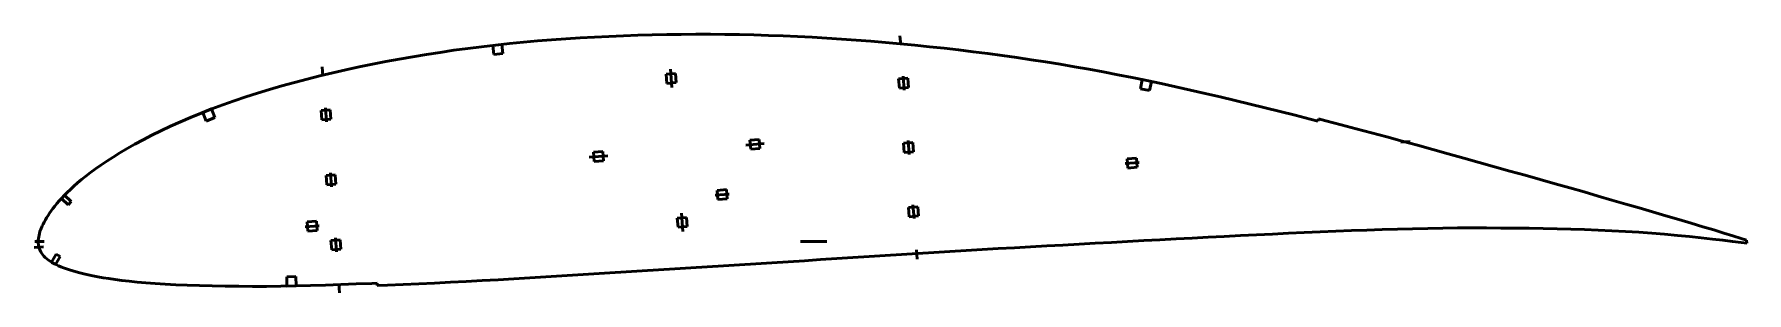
# Model space of a CAD drawing. Header units: metres. Extents: x -278 to 463, y -22 to 89.
import ezdxf

# ---------------------------------------------------------------- set-up
doc = ezdxf.new("R2010")
doc.units = ezdxf.units.M
for name, color, linetype, lineweight in [('FoilLayer', 1, 'Continuous', 50), ('StringerLayer', 1, 'Continuous', 50), ('SubLayer', 1, 'Continuous', 50)]:
    doc.layers.add(name, color=color, linetype=linetype, lineweight=lineweight)

msp = doc.modelspace()

# ---------------------------------------------------------------- linework, layer by layer
at = {"layer": 'FoilLayer'}
for p, q in [((-23.07, 88.84), (-29.31, 88.57)), ((-16.83, 89.05), (-23.07, 88.84)), ((-10.57, 89.22), (-16.83, 89.05)), ((-4.3, 89.35), (-10.57, 89.22)), ((1.98, 89.44), (-4.3, 89.35)), ((8.25, 89.48), (1.98, 89.44)), ((14.52, 89.47), (8.25, 89.48)), ((20.8, 89.42), (14.52, 89.47)), ((27.08, 89.33), (20.8, 89.42)), ((33.36, 89.18), (27.08, 89.33)), ((39.65, 89), (33.36, 89.18)), ((45.95, 88.77), (39.65, 89)), ((-102.25, 81.69), (-108.18, 80.78)), ((-96.3, 82.56), (-102.25, 81.69)), ((-90.33, 83.37), (-96.3, 82.56)), ((-84.34, 84.12), (-90.33, 83.37)), ((-78.34, 84.83), (-84.34, 84.12)), ((-72.33, 85.48), (-78.34, 84.83)), ((-66.29, 86.06), (-72.33, 85.48)), ((-60.22, 86.59), (-66.29, 86.06)), ((-54.1, 87.08), (-60.22, 86.59)), ((-47.94, 87.52), (-54.1, 87.08)), ((-41.75, 87.91), (-47.94, 87.52)), ((-35.54, 88.27), (-41.75, 87.91)), ((-29.31, 88.57), (-35.54, 88.27)), ((52.25, 88.5), (45.95, 88.77)), ((58.56, 88.18), (52.25, 88.5)), ((64.88, 87.82), (58.56, 88.18)), ((71.2, 87.41), (64.88, 87.82)), ((77.53, 86.97), (71.2, 87.41)), ((83.87, 86.48), (77.53, 86.97)), ((90.21, 85.96), (83.87, 86.48)), ((96.55, 85.39), (90.21, 85.96)), ((102.9, 84.79), (96.55, 85.39)), ((109.23, 84.14), (102.9, 84.79)), ((115.54, 83.47), (109.23, 84.14)), ((121.84, 82.75), (115.54, 83.47)), ((128.13, 81.98), (121.84, 82.75)), ((134.4, 81.18), (128.13, 81.98)), ((-143, 74.18), (-148.65, 72.9)), ((-137.31, 75.42), (-143, 74.18)), ((-131.57, 76.59), (-137.31, 75.42)), ((-125.78, 77.72), (-131.57, 76.59)), ((-119.95, 78.79), (-125.78, 77.72)), ((-114.08, 79.81), (-119.95, 78.79)), ((-108.18, 80.78), (-114.08, 79.81)), ((140.67, 80.33), (134.4, 81.18)), ((146.94, 79.44), (140.67, 80.33)), ((153.19, 78.51), (146.94, 79.44)), ((159.44, 77.54), (153.19, 78.51)), ((165.68, 76.53), (159.44, 77.54)), ((171.91, 75.47), (165.68, 76.53)), ((178.13, 74.37), (171.91, 75.47)), ((184.37, 73.22), (178.13, 74.37)), ((-170.7, 67.2), (-176.02, 65.67)), ((-165.28, 68.69), (-170.7, 67.2)), ((-159.78, 70.15), (-165.28, 68.69)), ((-154.23, 71.55), (-159.78, 70.15)), ((-148.65, 72.9), (-154.23, 71.55)), ((190.61, 72.02), (184.37, 73.22)), ((196.87, 70.78), (190.61, 72.02)), ((203.14, 69.5), (196.87, 70.78)), ((209.42, 68.18), (203.14, 69.5)), ((215.73, 66.8), (209.42, 68.18)), ((222.06, 65.39), (215.73, 66.8)), ((-191.31, 60.8), (-196.19, 59.07)), ((-186.33, 62.47), (-191.31, 60.8)), ((-181.23, 64.09), (-186.33, 62.47)), ((-176.02, 65.67), (-181.23, 64.09)), ((228.44, 63.92), (222.06, 65.39)), ((234.87, 62.42), (228.44, 63.92)), ((241.34, 60.88), (234.87, 62.42)), ((247.83, 59.33), (241.34, 60.88)), ((254.33, 57.75), (247.83, 59.33)), ((-210.16, 53.6), (-214.57, 51.7)), ((-205.62, 55.46), (-210.16, 53.6)), ((-200.96, 57.29), (-205.62, 55.46)), ((-196.19, 59.07), (-200.96, 57.29)), ((260.82, 56.14), (254.33, 57.75)), ((267.32, 54.51), (260.82, 56.14)), ((273.84, 52.85), (267.32, 54.51)), ((277.12, 52), (273.84, 52.85)), ((277.39, 53.02), (277.12, 52)), ((280.63, 52.18), (277.39, 53.02)), ((287.18, 50.47), (280.63, 52.18)), ((-226.89, 45.88), (-230.65, 43.95)), ((-222.95, 47.83), (-226.89, 45.88)), ((-218.83, 49.77), (-222.95, 47.83)), ((-214.57, 51.7), (-218.83, 49.77)), ((293.75, 48.74), (287.18, 50.47)), ((300.32, 46.98), (293.75, 48.74)), ((306.91, 45.21), (300.32, 46.98)), ((313.53, 43.41), (306.91, 45.21)), ((-240.7, 38.33), (-243.63, 36.52)), ((-237.56, 40.17), (-240.7, 38.33)), ((-234.21, 42.05), (-237.56, 40.17)), ((-230.65, 43.95), (-234.21, 42.05)), ((320.17, 41.59), (313.53, 43.41)), ((326.83, 39.76), (320.17, 41.59)), ((333.49, 37.91), (326.83, 39.76)), ((340.16, 36.06), (333.49, 37.91)), ((-253.47, 29.78), (-255.49, 28.23)), ((-251.28, 31.38), (-253.47, 29.78)), ((-248.92, 33.04), (-251.28, 31.38)), ((-246.37, 34.75), (-248.92, 33.04)), ((-243.63, 36.52), (-246.37, 34.75)), ((346.82, 34.2), (340.16, 36.06)), ((353.49, 32.33), (346.82, 34.2)), ((360.13, 30.47), (353.49, 32.33)), ((366.73, 28.62), (360.13, 30.47)), ((-262.11, 22.56), (-263.46, 21.25)), ((-260.65, 23.91), (-262.11, 22.56)), ((-259.07, 25.31), (-260.65, 23.91)), ((-257.35, 26.75), (-259.07, 25.31)), ((-255.49, 28.23), (-257.35, 26.75)), ((373.25, 26.79), (366.73, 28.62)), ((379.67, 24.98), (373.25, 26.79)), ((385.97, 23.21), (379.67, 24.98)), ((392.17, 21.44), (385.97, 23.21)), ((-268.81, 15.36), (-269.64, 14.29)), ((-267.91, 16.46), (-268.81, 15.36)), ((-266.92, 17.6), (-267.91, 16.46)), ((-265.86, 18.78), (-266.92, 17.6)), ((-264.71, 19.99), (-265.86, 18.78)), ((-263.46, 21.25), (-264.71, 19.99)), ((398.26, 19.69), (392.17, 21.44)), ((404.26, 17.93), (398.26, 19.69)), ((410.19, 16.2), (404.26, 17.93)), ((416.03, 14.53), (410.19, 16.2)), ((-273.88, 7.6), (-274.27, 6.76)), ((-273.42, 8.46), (-273.88, 7.6)), ((-272.92, 9.36), (-273.42, 8.46)), ((-272.37, 10.31), (-272.92, 9.36)), ((-271.77, 11.26), (-272.37, 10.31)), ((-271.12, 12.24), (-271.77, 11.26)), ((-270.41, 13.25), (-271.12, 12.24)), ((-269.64, 14.29), (-270.41, 13.25)), ((421.83, 12.84), (416.03, 14.53)), ((427.58, 11.14), (421.83, 12.84)), ((433.16, 9.49), (427.58, 11.14)), ((438.5, 7.9), (433.16, 9.49)), ((443.54, 6.41), (438.5, 7.9)), ((-275.97, 0.65), (-276, -0.05)), ((-275.9, 1.34), (-275.97, 0.65)), ((-275.79, 2.06), (-275.9, 1.34)), ((-275.65, 2.81), (-275.79, 2.06)), ((-275.47, 3.56), (-275.65, 2.81)), ((-275.24, 4.3), (-275.47, 3.56)), ((-274.96, 5.07), (-275.24, 4.3)), ((-274.63, 5.91), (-274.96, 5.07)), ((-274.27, 6.76), (-274.63, 5.91)), ((187.88, -0.33), (194.87, 0.05)), ((194.87, 0.05), (201.86, 0.42)), ((201.86, 0.42), (208.84, 0.79)), ((208.84, 0.79), (215.82, 1.17)), ((215.82, 1.17), (222.79, 1.54)), ((222.79, 1.54), (229.74, 1.91)), ((229.74, 1.91), (236.67, 2.26)), ((236.67, 2.26), (243.61, 2.6)), ((243.61, 2.6), (250.56, 2.94)), ((250.56, 2.94), (257.5, 3.27)), ((257.5, 3.27), (264.4, 3.6)), ((264.4, 3.6), (271.26, 3.92)), ((271.26, 3.92), (278.07, 4.22)), ((278.07, 4.22), (284.85, 4.49)), ((284.85, 4.49), (291.6, 4.76)), ((291.6, 4.76), (298.29, 5.01)), ((298.29, 5.01), (304.91, 5.22)), ((304.91, 5.22), (311.49, 5.39)), ((311.49, 5.39), (318.07, 5.53)), ((318.07, 5.53), (324.61, 5.65)), ((324.61, 5.65), (331.1, 5.78)), ((331.1, 5.78), (337.47, 5.9)), ((337.47, 5.9), (343.72, 5.94)), ((343.72, 5.94), (349.95, 5.91)), ((349.95, 5.91), (356.18, 5.88)), ((356.18, 5.88), (362.34, 5.86)), ((362.34, 5.86), (368.43, 5.79)), ((368.43, 5.79), (374.49, 5.66)), ((374.49, 5.66), (380.53, 5.52)), ((380.53, 5.52), (386.51, 5.41)), ((386.51, 5.41), (392.41, 5.26)), ((392.41, 5.26), (398.28, 5.01)), ((398.28, 5.01), (404.2, 4.71)), ((404.2, 4.71), (410.08, 4.41)), ((410.08, 4.41), (415.81, 4.09)), ((415.81, 4.09), (421.43, 3.66)), ((421.43, 3.66), (427.02, 3.17)), ((427.02, 3.17), (432.51, 2.65)), ((432.51, 2.65), (437.81, 2.15)), ((437.81, 2.15), (442.86, 1.62)), ((442.86, 1.62), (447.64, 1.09)), ((448.23, 5.02), (443.54, 6.41)), ((447.64, 1.09), (452.13, 0.6)), ((452.53, 3.72), (448.23, 5.02)), ((452.13, 0.6), (456.29, 0.11)), ((456.46, 2.5), (452.53, 3.72)), ((456.29, 0.11), (460.13, -0.35)), ((460.1, 1.41), (456.46, 2.5)), ((462.36, 0.68), (460.1, 1.41)), ((462.51, -0.66), (462.36, 0.68)), ((-276, -0.05), (-275.99, -0.67)), ((-275.99, -0.67), (-275.95, -1.3)), ((-275.95, -1.3), (-275.85, -1.93)), ((-275.85, -1.93), (-275.69, -2.57)), ((-275.69, -2.57), (-275.48, -3.2)), ((-275.48, -3.2), (-275.21, -3.84)), ((-275.21, -3.84), (-274.88, -4.46)), ((-274.88, -4.46), (-274.5, -5.07)), ((-274.5, -5.07), (-274.05, -5.66)), ((-274.05, -5.66), (-273.54, -6.25)), ((-273.54, -6.25), (-272.96, -6.83)), ((-272.96, -6.83), (-272.32, -7.39)), ((-272.32, -7.39), (-271.63, -7.93)), ((62.16, -7.78), (69.16, -7.34)), ((69.16, -7.34), (76.17, -6.89)), ((76.17, -6.89), (83.17, -6.44)), ((83.17, -6.44), (90.16, -5.99)), ((90.16, -5.99), (97.15, -5.55)), ((97.15, -5.55), (104.13, -5.11)), ((104.13, -5.11), (111.11, -4.69)), ((111.11, -4.69), (118.09, -4.26)), ((118.09, -4.26), (125.06, -3.84)), ((125.06, -3.84), (132.02, -3.43)), ((132.02, -3.43), (138.98, -3.03)), ((138.98, -3.03), (145.94, -2.64)), ((145.94, -2.64), (152.91, -2.26)), ((152.91, -2.26), (159.9, -1.88)), ((159.9, -1.88), (166.9, -1.49)), ((166.9, -1.49), (173.89, -1.11)), ((173.89, -1.11), (180.89, -0.72)), ((180.89, -0.72), (187.88, -0.33)), ((460.13, -0.35), (462.51, -0.66)), ((-271.63, -7.93), (-270.88, -8.46)), ((-270.88, -8.46), (-270.07, -8.97)), ((-270.07, -8.97), (-269.2, -9.47)), ((-269.2, -9.47), (-268.26, -9.94)), ((-268.26, -9.94), (-267.25, -10.4)), ((-267.25, -10.4), (-266.17, -10.86)), ((-266.17, -10.86), (-265.01, -11.3)), ((-265.01, -11.3), (-263.77, -11.75)), ((-263.77, -11.75), (-262.45, -12.19)), ((-262.45, -12.19), (-261.05, -12.63)), ((-261.05, -12.63), (-259.56, -13.06)), ((-259.56, -13.06), (-257.97, -13.5)), ((-257.97, -13.5), (-256.26, -13.92)), ((-256.26, -13.92), (-254.42, -14.33)), ((-254.42, -14.33), (-252.44, -14.75)), ((-252.44, -14.75), (-250.3, -15.16)), ((-49.72, -14.81), (-42.78, -14.38)), ((-42.78, -14.38), (-35.82, -13.95)), ((-35.82, -13.95), (-28.86, -13.52)), ((-28.86, -13.52), (-21.88, -13.07)), ((-21.88, -13.07), (-14.88, -12.63)), ((-14.88, -12.63), (-7.88, -12.18)), ((-7.88, -12.18), (-0.87, -11.74)), ((-0.87, -11.74), (6.13, -11.31)), ((6.13, -11.31), (13.14, -10.87)), ((13.14, -10.87), (20.14, -10.44)), ((20.14, -10.44), (27.14, -9.99)), ((27.14, -9.99), (34.14, -9.54)), ((34.14, -9.54), (41.15, -9.1)), ((41.15, -9.1), (48.15, -8.66)), ((48.15, -8.66), (55.16, -8.22)), ((55.16, -8.22), (62.16, -7.78)), ((-250.3, -15.16), (-247.99, -15.57)), ((-247.99, -15.57), (-245.49, -15.98)), ((-245.49, -15.98), (-242.8, -16.38)), ((-242.8, -16.38), (-239.88, -16.76)), ((-239.88, -16.76), (-236.72, -17.13)), ((-236.72, -17.13), (-233.27, -17.46)), ((-233.27, -17.46), (-229.53, -17.78)), ((-229.53, -17.78), (-225.49, -18.09)), ((-225.49, -18.09), (-221.15, -18.37)), ((-221.15, -18.37), (-216.51, -18.61)), ((-216.51, -18.61), (-211.58, -18.82)), ((-211.58, -18.82), (-206.36, -18.99)), ((-206.36, -18.99), (-200.87, -19.12)), ((-200.87, -19.12), (-195.17, -19.22)), ((-195.17, -19.22), (-189.31, -19.29)), ((-189.31, -19.29), (-183.34, -19.32)), ((-183.34, -19.32), (-177.27, -19.3)), ((-177.27, -19.3), (-171.09, -19.22)), ((-171.09, -19.22), (-164.78, -19.09)), ((-164.78, -19.09), (-158.36, -18.93)), ((-158.36, -18.93), (-151.85, -18.74)), ((-151.85, -18.74), (-145.25, -18.53)), ((-145.25, -18.53), (-138.57, -18.28)), ((-138.57, -18.28), (-131.82, -18.02)), ((-131.82, -18.02), (-129.56, -17.94)), ((-129.56, -17.94), (-129.52, -18.98)), ((-129.52, -18.98), (-125, -18.81)), ((-125, -18.81), (-118.22, -18.53)), ((-118.22, -18.53), (-111.45, -18.23)), ((-111.45, -18.23), (-104.66, -17.91)), ((-104.66, -17.91), (-97.83, -17.56)), ((-97.83, -17.56), (-90.98, -17.2)), ((-90.98, -17.2), (-84.11, -16.84)), ((-84.11, -16.84), (-77.25, -16.47)), ((-77.25, -16.47), (-70.4, -16.08)), ((-70.4, -16.08), (-63.54, -15.67)), ((-63.54, -15.67), (-56.65, -15.24)), ((-56.65, -15.24), (-49.72, -14.81))]:
    msp.add_line(p, q, dxfattribs=at)
at = {"layer": 'StringerLayer'}
for p, q in [((-75.55, 85.13), (-79.53, 84.7)), ((-79.53, 84.7), (-79.1, 80.72)), ((-75.12, 81.15), (-75.55, 85.13)), ((-79.1, 80.72), (-75.12, 81.15)), ((201.23, 69.9), (200.41, 65.99)), ((205.15, 69.08), (201.23, 69.9)), ((204.32, 65.16), (205.15, 69.08)), ((200.41, 65.99), (204.32, 65.16)), ((-201.09, 57.24), (-204.82, 55.78)), ((-204.82, 55.78), (-203.36, 52.05)), ((-203.36, 52.05), (-199.63, 53.51)), ((-199.63, 53.51), (-201.09, 57.24)), ((-264.62, 20.08), (-266, 18.63)), ((-266, 18.63), (-263.09, 15.88)), ((-261.72, 17.33), (-264.62, 20.08)), ((-263.09, 15.88), (-261.72, 17.33)), ((-268.27, -5.4), (-270.24, -8.88)), ((-268.49, -9.86), (-266.53, -6.38)), ((-266.53, -6.38), (-268.27, -5.4)), ((-270.24, -8.88), (-268.49, -9.86)), ((-164.61, -15.09), (-168.61, -15.17)), ((-168.61, -15.17), (-168.53, -19.17)), ((-168.53, -19.17), (-164.53, -19.09)), ((-164.53, -19.09), (-164.61, -15.09))]:
    msp.add_line(p, q, dxfattribs=at)
at = {"layer": 'SubLayer'}
for p, q in [((96.49, 88.88), (96.79, 84.89)), ((-153.21, 75.37), (-152.91, 71.39)), ((-2.7, 74.44), (-2.08, 66.46)), ((-0.55, 72.6), (-4.54, 72.29)), ((-4.54, 72.29), (-4.23, 68.3)), ((-4.23, 68.3), (-0.24, 68.61)), ((-0.24, 68.61), (-0.55, 72.6)), ((99.9, 70.54), (95.92, 70.23)), ((95.92, 70.23), (96.22, 66.25)), ((97.83, 71.38), (98.29, 65.4)), ((100.21, 66.55), (99.9, 70.54)), ((96.22, 66.25), (100.21, 66.55)), ((-149.78, 56.84), (-153.77, 56.54)), ((-153.77, 56.54), (-153.46, 52.55)), ((-153.46, 52.55), (-149.47, 52.85)), ((-151.85, 57.69), (-151.39, 51.7)), ((-149.47, 52.85), (-149.78, 56.84)), ((-37.8, 36.48), (-29.82, 37.09)), ((-31.97, 38.93), (-35.96, 38.62)), ((-35.96, 38.62), (-35.65, 34.64)), ((-31.66, 34.94), (-31.97, 38.93)), ((29.82, 41.68), (37.8, 42.29)), ((35.65, 44.13), (31.66, 43.83)), ((31.66, 43.83), (31.97, 39.84)), ((31.97, 39.84), (35.96, 40.15)), ((35.96, 40.15), (35.65, 44.13)), ((102.04, 42.8), (98.05, 42.49)), ((98.05, 42.49), (98.36, 38.5)), ((98.36, 38.5), (102.35, 38.81)), ((99.97, 43.64), (100.43, 37.66)), ((102.35, 38.81), (102.04, 42.8)), ((312.98, 42.86), (316.97, 43.16)), ((-149.69, 29.66), (-149.23, 23.68)), ((-35.65, 34.64), (-31.66, 34.94)), ((193.84, 33.69), (199.82, 34.15)), ((198.67, 36.07), (194.69, 35.76)), ((194.69, 35.76), (194.99, 31.77)), ((194.99, 31.77), (198.98, 32.08)), ((198.98, 32.08), (198.67, 36.07)), ((-147.62, 28.81), (-151.61, 28.51)), ((-151.61, 28.51), (-151.31, 24.52)), ((-151.31, 24.52), (-147.32, 24.83)), ((-147.32, 24.83), (-147.62, 28.81)), ((21.46, 22.43), (17.48, 22.13)), ((21.77, 18.44), (21.46, 22.43)), ((385.8, 22.74), (386.09, 23.69)), ((16.63, 20.05), (22.61, 20.51)), ((17.48, 22.13), (17.78, 18.14)), ((17.78, 18.14), (21.77, 18.44)), ((104.17, 15.05), (100.19, 14.75)), ((102.1, 15.9), (102.56, 9.92)), ((104.48, 11.07), (104.17, 15.05)), ((-155.74, 8.8), (-159.73, 8.49)), ((-159.73, 8.49), (-159.43, 4.5)), ((-155.44, 4.81), (-155.74, 8.8)), ((4.23, 10.47), (0.24, 10.16)), ((0.24, 10.16), (0.55, 6.17)), ((2.7, 4.33), (2.08, 12.31)), ((4.54, 6.48), (4.23, 10.47)), ((100.19, 14.75), (100.49, 10.76)), ((100.49, 10.76), (104.48, 11.07)), ((424.22, 11.61), (424.52, 12.57)), ((-277.5, 0), (-273.5, 0)), ((-160.58, 6.42), (-154.59, 6.88)), ((-159.43, 4.5), (-155.44, 4.81)), ((-145.47, 0.79), (-149.46, 0.48)), ((-149.46, 0.48), (-149.15, -3.51)), ((-147.54, 1.63), (-147.08, -4.35)), ((-145.16, -3.2), (-145.47, 0.79)), ((0.55, 6.17), (4.54, 6.48)), ((53.5, 0), (64.9, 0)), ((382.65, 4.98), (382.72, 5.98)), ((422.61, 3.05), (422.7, 4.05)), ((442.53, 1.16), (442.61, 2.15)), ((443.39, 5.93), (443.71, 6.88)), ((-277.72, -2.59), (-273.73, -2.29)), ((-149.15, -3.51), (-145.16, -3.2)), ((103.6, -3.59), (103.91, -7.58)), ((-146.02, -18.05), (-145.72, -22.04))]:
    msp.add_line(p, q, dxfattribs=at)

doc.saveas('drawing.dxf')
